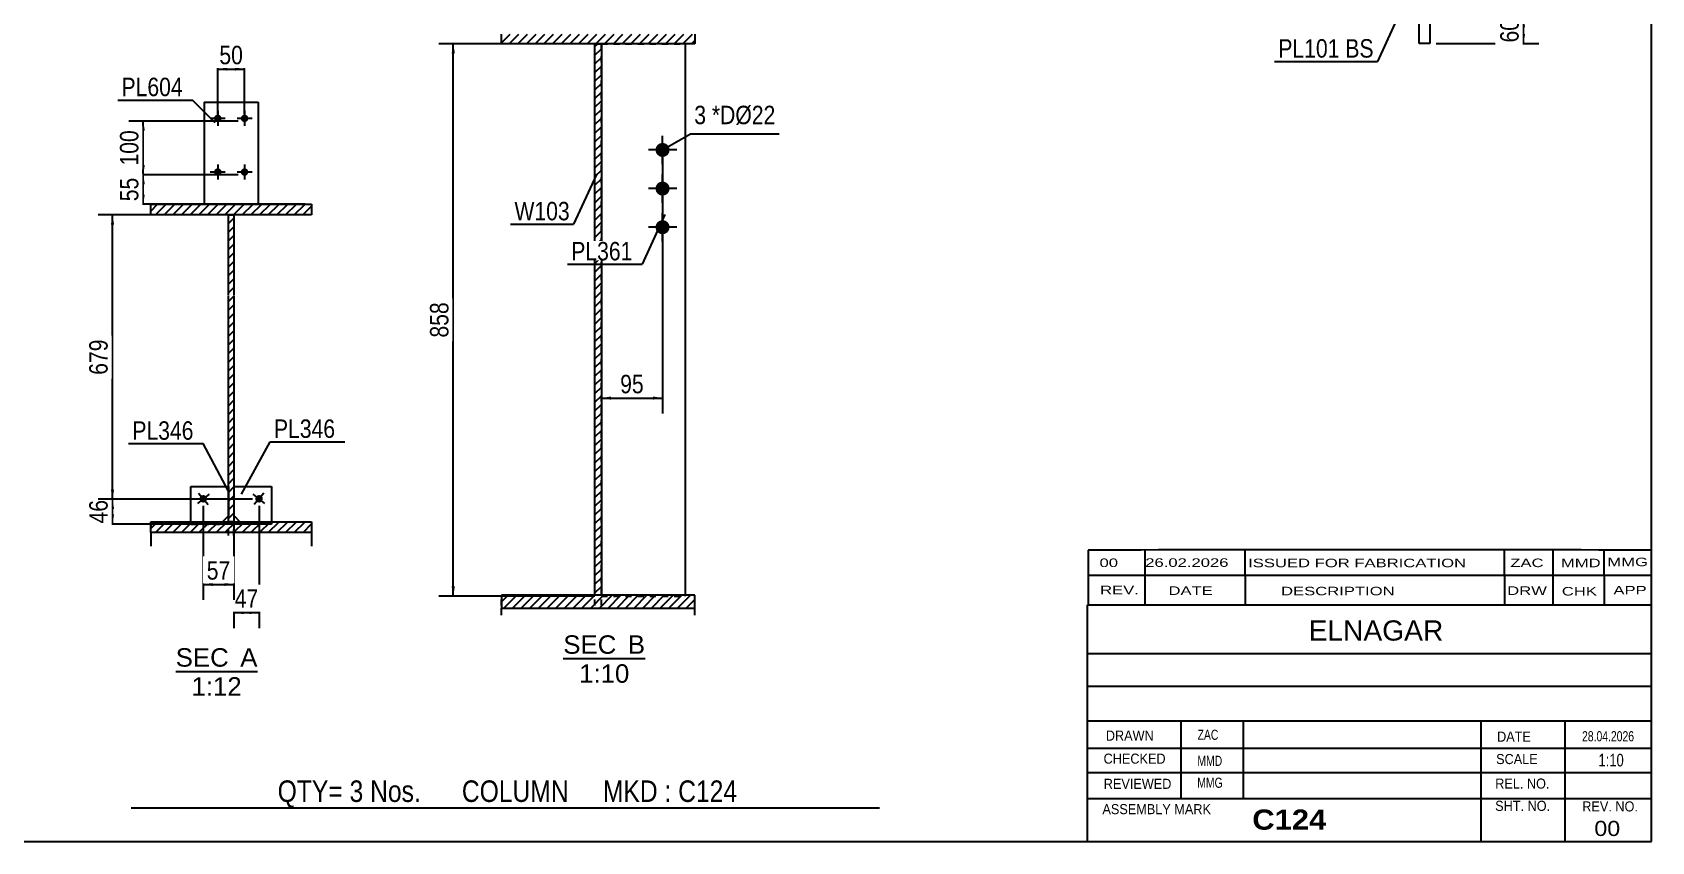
# Model space of a CAD drawing. Header units: millimetres. Extents: x -242 to 171, y -159 to 128.
# Drawn here: x -80.4 to 171, y -159 to -33.4 of the extents above; entities that cross this region are included whole.
import ezdxf

# ---------------------------------------------------------------- set-up
doc = ezdxf.new("R2010")
doc.units = ezdxf.units.MM
doc.linetypes.add('DXK_LINE_DOT1', pattern=[1.8814, 0.9407, -0.9407])
doc.styles.add('Arial', font='ARIAL.TTF', dxfattribs={"height": 0.2})
doc.styles.add('Arial Bold', font='ARIALBD.TTF', dxfattribs={"height": 0.2})
doc.styles.add('Arial Narrow', font='ARIALN.TTF', dxfattribs={"height": 0.2})

# ---------------------------------------------------------------- blocks, each defined once
blk = doc.blocks.new('Unknown-622979603-1210')
at = {"color": 5, "linetype": 'Continuous'}
for p, q in [((171.01, -159.04), (171.01, 127.96)), ((-238.99, -159.04), (171.01, -159.04))]:
    blk.add_line(p, q, dxfattribs=at)
blk = doc.blocks.new('Unknown-622979603-12 - 1256')
at = {"color": 1, "linetype": 'Continuous'}
blk.add_line((-58.19, -132.62), (-45.5, -132.62), dxfattribs=at)
at = {"color": 0, "linetype": 'Continuous'}
for points in [[(-49.97, -131.87), (-49.97, -128.87), (-58.19, -128.87), (-58.19, -131.87)], [(-45.5, -131.87), (-45.5, -128.87), (-48.17, -128.87), (-48.17, -131.87)], [(-47.96, -136.37), (-47.96, -133.37), (-55.74, -133.37), (-55.74, -136.37)]]:
    blk.add_wipeout(points, dxfattribs=at)
at = {"color": 136, "linetype": 'Continuous', "style": 'Arial'}
for s, height, p in [('SEC', 2.865, (-58.19, -131.87)), ('A', 2.87, (-48.17, -131.87)), ('1:12', 2.865, (-55.74, -136.37))]:
    blk.add_text(s, height=height, dxfattribs=at).set_placement(p)
blk = doc.blocks.new('Unknown-622979603-13 - 2713')
at = {"color": 1, "linetype": 'Continuous'}
blk.add_line((2, -130.62), (14.69, -130.62), dxfattribs=at)
at = {"color": 0, "linetype": 'Continuous'}
for points in [[(10.22, -129.87), (10.22, -126.87), (2, -126.87), (2, -129.87)], [(14.69, -129.87), (14.69, -126.87), (12.02, -126.87), (12.02, -129.87)], [(12.24, -134.37), (12.24, -131.37), (4.46, -131.37), (4.46, -134.37)]]:
    blk.add_wipeout(points, dxfattribs=at)
at = {"color": 136, "linetype": 'Continuous', "style": 'Arial'}
for s, height, p in [('SEC', 2.865, (2, -129.87)), ('B', 2.87, (12.02, -129.87)), ('1:10', 2.865, (4.46, -134.37))]:
    blk.add_text(s, height=height, dxfattribs=at).set_placement(p)
blk = doc.blocks.new('Part-622979603-1852 - 1469')
at = {"color": 2, "linetype": 'Continuous'}
for p, q in [((134.91, 78.23), (136.57, 78.23)), ((134.91, -35.1), (134.91, 78.23)), ((136.57, 78.23), (136.57, -35.1)), ((136.57, -35.1), (134.91, -35.1))]:
    blk.add_line(p, q, dxfattribs=at)
blk = doc.blocks.new('Part-622979603-9549 - 1256')
at = {"color": 2, "linetype": 'Continuous'}
for p, q in [((-49.14, -108.47), (-49.14, -103.88)), ((-49.14, -103.88), (-43.31, -103.88)), ((-43.31, -103.88), (-43.31, -109.36)), ((-49.14, -108.47), (-48.25, -109.36))]:
    blk.add_line(p, q, dxfattribs=at)
at = {"color": 7, "linetype": 'DXK_LINE_DOT1'}
for p, q in [((-48.25, -109.36), (-47.89, -109.72)), ((-43.31, -109.72), (-47.89, -109.72)), ((-43.31, -109.36), (-43.31, -109.72))]:
    blk.add_line(p, q, dxfattribs=at)
blk = doc.blocks.new('Part-622979603-1278 - 1256')
at = {"linetype": 'Continuous'}
h = blk.add_hatch(dxfattribs=at)
h.set_pattern_fill('', scale=0.3, style=0, pattern_type=0)
h.set_pattern_definition([(45, (-37.0808, -61.7177), (-0.67352, 0.67352), [])])
h.paths.add_polyline_path([(-62.08, -61.72), (-37.08, -61.72), (-37.08, -60.05), (-62.08, -60.05)])
at = {"color": 2, "linetype": 'Continuous'}
for p, q in [((-62.08, -61.72), (-62.08, -60.05)), ((-62.08, -60.05), (-37.08, -60.05)), ((-37.08, -60.05), (-37.08, -61.72)), ((-37.08, -61.72), (-62.08, -61.72))]:
    blk.add_line(p, q, dxfattribs=at)
blk = doc.blocks.new('Part-622979603-1280 - 1256')
at = {"linetype": 'Continuous'}
h = blk.add_hatch(dxfattribs=at)
h.set_pattern_fill('', scale=0.3, style=0, pattern_type=0)
h.set_pattern_definition([(45, (-37.0808, -111.0335), (-0.67352, 0.67352), [])])
h.paths.add_polyline_path([(-62.08, -111.03), (-37.08, -111.03), (-37.08, -109.36), (-62.08, -109.36)])
at = {"color": 7, "linetype": 'DXK_LINE_DOT1'}
for p, q in [((-62.08, -109.36), (-62.08, -111.03)), ((-37.08, -109.36), (-37.08, -111.03))]:
    blk.add_line(p, q, dxfattribs=at)
at = {"color": 2, "linetype": 'Continuous'}
for p, q in [((-62.08, -111.03), (-62.08, -109.36)), ((-62.08, -109.36), (-37.08, -109.36)), ((-37.08, -109.36), (-37.08, -111.03)), ((-62.08, -111.03), (-62.08, -113.16)), ((-37.08, -111.03), (-62.08, -111.03)), ((-37.08, -111.03), (-37.08, -113.16))]:
    blk.add_line(p, q, dxfattribs=at)
blk = doc.blocks.new('Part-622979603-1284 - 1256')
at = {"linetype": 'Continuous'}
h = blk.add_hatch(dxfattribs=at)
h.set_pattern_fill('', scale=0.3, style=0, pattern_type=0)
h.set_pattern_definition([(45, (-49.1641, -109.3594), (-0.67352, 0.67352), [])])
h.paths.add_polyline_path([(-50, -109.36), (-49.16, -109.36), (-49.16, -61.72), (-50, -61.72)])
at = {"color": 2, "linetype": 'Continuous'}
for p, q in [((-50, -74.22), (-50, -61.72)), ((-50, -61.72), (-49.16, -61.72)), ((-49.16, -61.72), (-49.16, -74.22)), ((-50, -109.36), (-50, -74.32)), ((-49.16, -74.32), (-49.16, -109.36)), ((-49.16, -109.36), (-50, -109.36))]:
    blk.add_line(p, q, dxfattribs=at)
at = {"color": 7, "linetype": 'DXK_LINE_DOT1'}
for p, q in [((-50, -111.49), (-50, -109.36)), ((-49.16, -111.49), (-49.16, -109.36))]:
    blk.add_line(p, q, dxfattribs=at)
blk = doc.blocks.new('Bolt-622979603-9561 - 1256')
at = {"linetype": 'Continuous'}
for points in [[(-51.08, -46.72, -1), (-52.25, -46.72, -1)], [(-46.91, -46.72, -1), (-48.08, -46.72, -1)], [(-51.08, -55.05, -1), (-52.25, -55.05, -1)], [(-46.91, -55.05, -1), (-48.08, -55.05, -1)]]:
    blk.add_hatch(color=3, dxfattribs=at).paths.add_polyline_path(points)
at = {"color": 3, "linetype": 'Continuous'}
for p, q in [((-50.5, -46.72), (-52.83, -46.72)), ((-51.66, -45.55), (-51.66, -47.88)), ((-46.33, -46.72), (-48.66, -46.72)), ((-47.5, -45.55), (-47.5, -47.88)), ((-50.5, -55.05), (-52.83, -55.05)), ((-51.66, -53.88), (-51.66, -56.22)), ((-46.33, -55.05), (-48.66, -55.05)), ((-47.5, -53.88), (-47.5, -56.22))]:
    blk.add_line(p, q, dxfattribs=at)
blk = doc.blocks.new('Part-622979603-9545 - 1256')
at = {"color": 2, "linetype": 'Continuous'}
for p, q in [((-53.75, -44.22), (-45.41, -44.22)), ((-53.75, -44.22), (-53.75, -60.05)), ((-45.41, -44.22), (-45.41, -60.05))]:
    blk.add_line(p, q, dxfattribs=at)
at = {"color": 7, "linetype": 'DXK_LINE_DOT1'}
blk.add_line((-53.75, -60.05), (-45.41, -60.05), dxfattribs=at)
blk = doc.blocks.new('Part-622979603-9546 - 1256')
at = {"color": 2, "linetype": 'Continuous'}
for p, q in [((-55.86, -109.36), (-55.86, -103.88)), ((-55.86, -103.88), (-50.02, -103.88)), ((-50.02, -103.88), (-50.02, -108.47)), ((-50.02, -108.47), (-50.92, -109.36))]:
    blk.add_line(p, q, dxfattribs=at)
at = {"color": 7, "linetype": 'DXK_LINE_DOT1'}
for p, q in [((-55.86, -109.36), (-55.86, -109.72)), ((-55.86, -109.72), (-51.27, -109.72)), ((-50.92, -109.36), (-51.27, -109.72))]:
    blk.add_line(p, q, dxfattribs=at)
blk = doc.blocks.new('Bolt-622979603-9562 - 1256')
at = {"linetype": 'Continuous'}
blk.add_hatch(color=3, dxfattribs=at).paths.add_polyline_path([(-53.46, -105.43, -1), (-54.36, -106.17, -1)])
at = {"color": 3, "linetype": 'Continuous'}
for p, q in [((-53.01, -105.06), (-54.82, -106.54)), ((-54.65, -104.9), (-53.17, -106.7))]:
    blk.add_line(p, q, dxfattribs=at)
blk = doc.blocks.new('Bolt-622979603-9565 - 1256')
at = {"linetype": 'Continuous'}
blk.add_hatch(color=3, dxfattribs=at).paths.add_polyline_path([(-44.8, -106.17, -1), (-45.7, -105.43, -1)])
at = {"color": 3, "linetype": 'Continuous'}
for p, q in [((-44.35, -106.54), (-46.15, -105.06)), ((-44.51, -104.9), (-45.99, -106.7))]:
    blk.add_line(p, q, dxfattribs=at)
blk = doc.blocks.new('Bolt-622979603-2723 - 2713')
at = {"linetype": 'Continuous'}
for points in [[(17.41, -52.72, -1), (17.41, -50.52, -1)], [(17.41, -58.72, -1), (17.41, -56.52, -1)], [(17.41, -64.72, -1), (17.41, -62.52, -1)]]:
    blk.add_hatch(color=3, dxfattribs=at).paths.add_polyline_path(points)
at = {"color": 3, "linetype": 'Continuous'}
for p, q in [((17.41, -53.82), (17.41, -49.42)), ((19.61, -51.62), (15.21, -51.62)), ((19.61, -57.62), (15.21, -57.62)), ((17.41, -59.82), (17.41, -55.42)), ((17.41, -65.82), (17.41, -61.42)), ((19.61, -63.62), (15.21, -63.62))]:
    blk.add_line(p, q, dxfattribs=at)
blk = doc.blocks.new('Part-622979603-2786 - 2713')
at = {"linetype": 'Continuous'}
h = blk.add_hatch(dxfattribs=at)
h.set_pattern_fill('', scale=0.3, style=0, pattern_type=0)
h.set_pattern_definition([(45, (22.4103, -122.78225), (-0.67352, 0.67352), [])])
h.paths.add_polyline_path([(-7.59, -122.78), (22.41, -122.78), (22.41, -120.77), (-7.59, -120.77)])
at = {"color": 7, "linetype": 'DXK_LINE_DOT1'}
for p, q in [((-7.59, -122.37), (-7.59, -120.77)), ((22.41, -122.37), (22.41, -120.77))]:
    blk.add_line(p, q, dxfattribs=at)
at = {"color": 2, "linetype": 'Continuous'}
for p, q in [((22.41, -120.77), (-7.59, -120.77)), ((-7.59, -120.77), (-7.59, -122.78)), ((-7.59, -123.87), (-7.59, -122.78)), ((-7.59, -122.78), (22.41, -122.78)), ((22.41, -122.78), (22.41, -120.77)), ((22.41, -123.87), (22.41, -122.78))]:
    blk.add_line(p, q, dxfattribs=at)
blk = doc.blocks.new('Part-622979603-2730 - 2713')
at = {"linetype": 'Continuous'}
h = blk.add_hatch(dxfattribs=at)
h.set_pattern_fill('', scale=0.3, style=0, pattern_type=0)
h.set_pattern_definition([(45, (7.9103, -120.7734), (-0.673519, 0.673519), [])])
h.paths.add_polyline_path([(6.91, -120.77), (7.91, -120.77), (7.91, -35.12), (6.91, -35.12)])
at = {"color": 2, "linetype": 'Continuous'}
for p, q in [((6.91, -120.77), (6.91, -35.12)), ((6.91, -35.12), (7.91, -35.12)), ((7.91, -35.12), (7.91, -120.77)), ((7.91, -120.77), (6.91, -120.77))]:
    blk.add_line(p, q, dxfattribs=at)
at = {"color": 7, "linetype": 'DXK_LINE_DOT1'}
for p, q in [((6.91, -122.37), (6.91, -120.77)), ((7.91, -122.37), (7.91, -120.77))]:
    blk.add_line(p, q, dxfattribs=at)
blk = doc.blocks.new('Part-622979603-2780 - 2713')
at = {"color": 7, "linetype": 'DXK_LINE_DOT1'}
for p, q in [((7.91, -120.77), (7.91, -35.12)), ((7.91, -35.12), (20.91, -35.12)), ((7.91, -120.92), (20.91, -120.92)), ((20.91, -120.92), (20.91, -120.77))]:
    blk.add_line(p, q, dxfattribs=at)
at = {"color": 2, "linetype": 'Continuous'}
blk.add_line((20.91, -35.12), (20.91, -120.77), dxfattribs=at)
blk = doc.blocks.new('Part-622979603-2789 - 2713')
at = {"linetype": 'Continuous'}
h = blk.add_hatch(dxfattribs=at)
h.set_pattern_fill('', scale=0.3, style=0, pattern_type=0)
h.set_pattern_definition([(45, (-7.5897, -33.6196), (-0.67352, 0.67352), [])])
h.paths.add_polyline_path([(22.41, -33.62), (-7.59, -33.62), (-7.59, -35.12), (22.41, -35.12)])
at = {"color": 2, "linetype": 'Continuous'}
for p, q in [((-7.59, -35.12), (-7.59, -33.62)), ((22.41, -35.12), (-7.59, -35.12)), ((22.41, -33.62), (22.41, -35.12))]:
    blk.add_line(p, q, dxfattribs=at)
blk = doc.blocks.new('StraightDimension-622979603-7253 - 1469')
at = {"linetype": 'Continuous'}
for points in [[(150.86, -32.6), (151.11, -31.1), (151.36, -32.6)], [(151.36, -33.6), (151.11, -35.1), (150.86, -33.6)]]:
    blk.add_hatch(color=7, dxfattribs=at).paths.add_polyline_path(points)
at = {"color": 7, "linetype": 'Continuous'}
for p, q in [((137.57, -31.1), (153.51, -31.1)), ((151.11, -35.1), (151.11, -31.1)), ((137.57, -35.1), (153.51, -35.1))]:
    blk.add_line(p, q, dxfattribs=at)
at = {"color": 0}
blk.add_wipeout([(150.96, -30.67), (146.76, -30.67), (146.76, -35.53), (150.96, -35.53)], dxfattribs=at)
at = {"color": 3, "style": 'Arial Narrow'}
blk.add_text('60', height=2.863, rotation=90.0002, dxfattribs=at).set_placement((150.36, -34.93))
blk = doc.blocks.new('StraightDimension-622979603-1453 - 1256')
at = {"linetype": 'Continuous'}
for points in [[(-47.66, -123.72), (-49.16, -123.47), (-47.66, -123.22)], [(-46.75, -123.22), (-45.25, -123.47), (-46.75, -123.72)]]:
    blk.add_hatch(color=7, dxfattribs=at).paths.add_polyline_path(points)
at = {"color": 7, "linetype": 'Continuous'}
for p, q in [((-45.25, -106.88), (-45.25, -125.87)), ((-49.16, -110.36), (-49.16, -125.87)), ((-49.16, -123.47), (-45.25, -123.47))]:
    blk.add_line(p, q, dxfattribs=at)
at = {"color": 0}
blk.add_wipeout([(-44.78, -123.32), (-44.78, -119.12), (-49.63, -119.12), (-49.63, -123.32)], dxfattribs=at)
at = {"color": 3, "style": 'Arial Narrow'}
blk.add_text('47', height=2.863, dxfattribs=at).set_placement((-49.03, -122.72))
blk = doc.blocks.new('StraightDimension-622979603-1412 - 1256')
at = {"linetype": 'Continuous'}
for points in [[(-68.26, -107.38), (-68.01, -105.88), (-67.76, -107.38)], [(-67.76, -108.22), (-68.01, -109.72), (-68.26, -108.22)]]:
    blk.add_hatch(color=7, dxfattribs=at).paths.add_polyline_path(points)
at = {"color": 7, "linetype": 'Continuous'}
for p, q in [((-46.25, -105.88), (-70.26, -105.88)), ((-68.01, -109.72), (-68.01, -105.88)), ((-44.31, -109.72), (-70.26, -109.72))]:
    blk.add_line(p, q, dxfattribs=at)
at = {"color": 0}
blk.add_wipeout([(-68.16, -105.37), (-72.36, -105.37), (-72.36, -110.23), (-68.16, -110.23)], dxfattribs=at)
at = {"color": 3, "style": 'Arial Narrow'}
blk.add_text('46', height=2.863, rotation=90.0002, dxfattribs=at).set_placement((-68.76, -109.63))
blk = doc.blocks.new('StraightDimension-622979603-1373 - 1256')
at = {"linetype": 'Continuous'}
for points in [[(-52.41, -119.35), (-53.91, -119.1), (-52.41, -118.85)], [(-50.66, -118.85), (-49.16, -119.1), (-50.66, -119.35)]]:
    blk.add_hatch(color=7, dxfattribs=at).paths.add_polyline_path(points)
at = {"color": 7, "linetype": 'Continuous'}
for p, q in [((-53.91, -106.88), (-53.91, -121.5)), ((-49.16, -108.55), (-49.16, -121.5)), ((-53.91, -119.1), (-49.16, -119.1))]:
    blk.add_line(p, q, dxfattribs=at)
at = {"color": 0}
blk.add_wipeout([(-49.11, -118.95), (-49.11, -114.75), (-53.97, -114.75), (-53.97, -118.95)], dxfattribs=at)
at = {"color": 3, "style": 'Arial Narrow'}
blk.add_text('57', height=2.863, dxfattribs=at).set_placement((-53.37, -118.35))
blk = doc.blocks.new('StraightDimension-622979603-1403 - 1256')
at = {"linetype": 'Continuous'}
for points in [[(-68.26, -63.22), (-68.01, -61.72), (-67.76, -63.22)], [(-67.76, -104.38), (-68.01, -105.88), (-68.26, -104.38)]]:
    blk.add_hatch(color=7, dxfattribs=at).paths.add_polyline_path(points)
at = {"color": 7, "linetype": 'Continuous'}
for p, q in [((-38.08, -61.72), (-70.26, -61.72)), ((-68.01, -105.88), (-68.01, -61.72)), ((-46.25, -105.88), (-70.26, -105.88))]:
    blk.add_line(p, q, dxfattribs=at)
at = {"color": 0}
blk.add_wipeout([(-68.16, -80.46), (-72.36, -80.46), (-72.36, -87.14), (-68.16, -87.14)], dxfattribs=at)
at = {"color": 3, "style": 'Arial Narrow'}
blk.add_text('679', height=2.863, rotation=90.0002, dxfattribs=at).set_placement((-68.76, -86.54))
blk = doc.blocks.new('StraightDimension-622979603-1420 - 1256')
at = {"linetype": 'Continuous'}
for points in [[(-50.16, -39.31), (-51.66, -39.06), (-50.16, -38.81)], [(-49, -38.81), (-47.5, -39.06), (-49, -39.31)]]:
    blk.add_hatch(color=7, dxfattribs=at).paths.add_polyline_path(points)
at = {"color": 7, "linetype": 'Continuous'}
for p, q in [((-51.66, -46.13), (-51.66, -36.81)), ((-47.5, -46.13), (-47.5, -36.81)), ((-51.66, -39.06), (-47.5, -39.06))]:
    blk.add_line(p, q, dxfattribs=at)
at = {"color": 0}
blk.add_wipeout([(-47.15, -38.91), (-47.15, -34.71), (-52.01, -34.71), (-52.01, -38.91)], dxfattribs=at)
at = {"color": 3, "style": 'Arial Narrow'}
blk.add_text('50', height=2.863, dxfattribs=at).set_placement((-51.41, -38.31))
blk = doc.blocks.new('StraightDimension-622979603-1432 - 1256')
at = {"linetype": 'Continuous'}
for points in [[(-63.49, -48.63), (-63.24, -47.13), (-62.99, -48.63)], [(-62.99, -53.97), (-63.24, -55.47), (-63.49, -53.97)]]:
    blk.add_hatch(color=7, dxfattribs=at).paths.add_polyline_path(points)
at = {"color": 7, "linetype": 'Continuous'}
for p, q in [((-48.5, -47.13), (-65.49, -47.13)), ((-63.24, -55.47), (-63.24, -47.13)), ((-48.5, -55.47), (-65.49, -55.47))]:
    blk.add_line(p, q, dxfattribs=at)
at = {"color": 0}
blk.add_wipeout([(-63.39, -47.96), (-67.59, -47.96), (-67.59, -54.64), (-63.39, -54.64)], dxfattribs=at)
at = {"color": 3, "style": 'Arial Narrow'}
blk.add_text('100', height=2.863, rotation=90.0002, dxfattribs=at).set_placement((-63.99, -54.04))
blk = doc.blocks.new('StraightDimension-622979603-1442 - 1256')
at = {"linetype": 'Continuous'}
for points in [[(-63.49, -56.97), (-63.24, -55.47), (-62.99, -56.97)], [(-62.99, -58.55), (-63.24, -60.05), (-63.49, -58.55)]]:
    blk.add_hatch(color=7, dxfattribs=at).paths.add_polyline_path(points)
at = {"color": 7, "linetype": 'Continuous'}
for p, q in [((-48.5, -55.47), (-65.49, -55.47)), ((-63.24, -60.05), (-63.24, -55.47)), ((-38.08, -60.05), (-65.49, -60.05))]:
    blk.add_line(p, q, dxfattribs=at)
at = {"color": 0}
blk.add_wipeout([(-63.39, -55.33), (-67.59, -55.33), (-67.59, -60.19), (-63.39, -60.19)], dxfattribs=at)
at = {"color": 3, "style": 'Arial Narrow'}
blk.add_text('55', height=2.863, rotation=90.0002, dxfattribs=at).set_placement((-63.99, -59.59))
blk = doc.blocks.new('StraightDimension-622979603-5754 - 2713')
at = {"linetype": 'Continuous'}
for points in [[(-15.34, -36.62), (-15.09, -35.12), (-14.84, -36.62)], [(-14.84, -119.42), (-15.09, -120.92), (-15.34, -119.42)]]:
    blk.add_hatch(color=7, dxfattribs=at).paths.add_polyline_path(points)
at = {"color": 7, "linetype": 'Continuous'}
for p, q in [((19.91, -35.12), (-17.34, -35.12)), ((-15.09, -120.92), (-15.09, -35.12)), ((6.91, -120.92), (-17.34, -120.92))]:
    blk.add_line(p, q, dxfattribs=at)
at = {"color": 0}
blk.add_wipeout([(-15.24, -74.68), (-19.44, -74.68), (-19.44, -81.36), (-15.24, -81.36)], dxfattribs=at)
at = {"color": 3, "style": 'Arial Narrow'}
blk.add_text('858', height=2.863, rotation=90.0002, dxfattribs=at).set_placement((-15.84, -80.76))
blk = doc.blocks.new('StraightDimension-622979603-10895 - 2713')
at = {"linetype": 'Continuous'}
for points in [[(9.41, -90.41), (7.91, -90.16), (9.41, -89.91)], [(15.91, -89.91), (17.41, -90.16), (15.91, -90.41)]]:
    blk.add_hatch(color=7, dxfattribs=at).paths.add_polyline_path(points)
at = {"color": 7, "linetype": 'Continuous'}
for p, q in [((17.41, -52.62), (17.41, -92.56)), ((7.91, -56.78), (7.91, -92.56)), ((7.91, -90.16), (17.41, -90.16))]:
    blk.add_line(p, q, dxfattribs=at)
at = {"color": 0}
blk.add_wipeout([(15.09, -90.01), (15.09, -85.81), (10.23, -85.81), (10.23, -90.01)], dxfattribs=at)
at = {"color": 3, "style": 'Arial Narrow'}
blk.add_text('95', height=2.863, dxfattribs=at).set_placement((10.83, -89.41))
blk = doc.blocks.new('CBS_CALLOFF-622979603-10917')
at = {"color": 7, "linetype": 'Continuous'}
blk.add_line((-65.12, -153.77), (51.12, -153.79), dxfattribs=at)
at = {"color": 3, "linetype": 'Continuous', "style": 'Arial Narrow'}
blk.add_text('QTY= 3 Nos.      COLUMN     MKD : C124', height=3.3405, dxfattribs=at).set_placement((-42.36, -152.88))
blk = doc.blocks.new('CBS_NAME_BLOG-622979603-10918')
at = {"color": 7, "linetype": 'Continuous'}
for p, q in [((83.41, -122.29), (170.93, -122.29)), ((83.41, -159), (83.41, -122.29)), ((83.42, -129.83), (170.93, -129.83)), ((83.49, -134.88), (171.01, -134.88)), ((83.41, -140.26), (170.93, -140.26)), ((97.94, -152.36), (97.94, -140.26)), ((107.62, -152.34), (107.62, -140.27)), ((144.54, -159), (144.54, -140.27)), ((157.59, -159), (157.59, -140.26)), ((83.42, -144.55), (171.01, -144.54)), ((83.41, -148.3), (170.93, -148.3)), ((83.41, -152.34), (170.93, -152.34)), ((83.41, -159.04), (171.01, -159.04))]:
    blk.add_line(p, q, dxfattribs=at)
at = {"color": 3, "linetype": 'Continuous', "style": 'Arial'}
blk.add_text('ELNAGAR', height=3.133, dxfattribs=at).set_placement((117.74, -127.82))
at = {"color": 3, "linetype": 'Continuous'}
for s, height, style, width, p in [('DRAWN', 1.566, 'Arial', 0.9, (86.25, -143.36)), ('ZAC', 1.565, 'Arial Narrow', 0.9, (100.5, -143.23)), ('DATE', 1.566, 'Arial', 0.9, (147.01, -143.52)), ('28.04.2026', 1.565, 'Arial Narrow', 0.9, (160.2, -143.46)), ('CHECKED', 1.566, 'Arial', 0.9, (85.9, -146.94)), ('MMD', 1.565, 'Arial Narrow', 0.9, (100.47, -147.28)), ('SCALE', 1.566, 'Arial', 0.9, (146.86, -147)), ('1:10', 1.957, 'Arial Narrow', 0.9, (162.75, -147.36)), ('REVIEWED', 1.566, 'Arial', 0.9, (85.93, -150.85)), ('MMG', 1.565, 'Arial Narrow', 0.9, (100.45, -150.68)), ('REL. NO.', 1.566, 'Arial', 0.9, (146.72, -150.81)), ('ASSEMBLY MARK', 1.5663, 'Arial', 0.9, (85.72, -154.78)), ('SHT. NO.', 1.566, 'Arial', 0.9, (146.71, -154.27)), ('REV. NO.', 1.566, 'Arial', 0.9, (160.24, -154.36)), ('C124', 3.131, 'Arial Bold', 1.1, (108.99, -157.19))]:
    blk.add_text(s, height=height, dxfattribs=dict(at, style=style, width=width)).set_placement(p)
at = {"color": 3, "style": 'Arial', "width": 1.1}
blk.add_text('00', height=2.349, dxfattribs=at).set_placement((162.11, -158.17))
blk = doc.blocks.new('CBS_REVISION-622979603-10919')
at = {"color": 7, "linetype": 'Continuous'}
for p, q in [((83.5, -113.76), (83.5, -117.66)), ((92.31, -113.75), (92.3, -117.66)), ((107.89, -117.66), (107.89, -113.74)), ((148.16, -117.66), (148.17, -113.74)), ((155.72, -117.66), (155.72, -113.74)), ((163.64, -117.66), (163.64, -113.75)), ((83.5, -117.66), (171, -117.66)), ((83.5, -117.66), (83.5, -122.29)), ((92.29, -117.66), (92.29, -122.29)), ((107.89, -117.66), (107.89, -122.23)), ((148.15, -117.66), (148.15, -122.29)), ((155.69, -117.66), (155.69, -122.29)), ((163.63, -117.66), (163.63, -122.29)), ((83.5, -122.29), (171, -122.29))]:
    blk.add_line(p, q, dxfattribs=at)
blk.add_arc((127.25, -28087.04), 27973.31, 89.910387, 90.089622, dxfattribs=at)
at = {"color": 7, "style": 'Arial Narrow', "width": 1.7}
for s, height, p in [('00', 1.326, (85.27, -116.4)), ('26.02.2026', 1.326, (92.37, -116.37)), ('ISSUED FOR FABRICATION', 1.3257, (108.35, -116.43)), ('ZAC', 1.326, (149.06, -116.41)), ('MMD', 1.326, (156.92, -116.43))]:
    blk.add_text(s, height=height, dxfattribs=at).set_placement(p)
at = {"color": 7, "linetype": 'Continuous', "style": 'Arial Narrow', "width": 1.7}
for s, height, p in [('MMG', 1.326, (164.13, -116.27)), ('REV.', 1.326, (85.36, -120.62)), ('DATE', 1.326, (95.98, -120.73)), ('DESCRIPTION', 1.3257, (113.46, -120.79)), ('DRW', 1.326, (148.58, -120.73)), ('CHK', 1.326, (157.06, -120.82)), ('APP', 1.326, (165.07, -120.66))]:
    blk.add_text(s, height=height, dxfattribs=at).set_placement(p)
blk = doc.blocks.new('MarkSet-622979603-2705 - 1469')
at = {"color": 0}
blk.add_wipeout([(122.55, -37.28), (122.55, -34.28), (113.04, -34.28), (113.04, -37.28)], dxfattribs=at)
blk.add_wipeout([(122.55, -37.28), (122.55, -34.28), (113.04, -34.28), (113.04, -37.28)], dxfattribs=at)
blk.add_wipeout([(127.83, -37.28), (127.83, -34.28), (123.45, -34.28), (123.45, -37.28)], dxfattribs=at)
blk.add_wipeout([(127.83, -37.28), (127.83, -34.28), (123.45, -34.28), (123.45, -37.28)], dxfattribs=at)
at = {"color": 7, "linetype": 'Continuous'}
for p in [(131.97, -30.15), (112.44, -37.88)]:
    blk.add_line(p, (128.43, -37.88), dxfattribs=at)
at = {"color": 3, "style": 'Arial Narrow'}
for s, p in [('PL101', (113.04, -37.28)), ('BS', (123.45, -37.28))]:
    blk.add_text(s, height=2.863, dxfattribs=at).set_placement(p)
blk = doc.blocks.new('Mark-622979603-9677 - 1256')
at = {"color": 7, "linetype": 'Continuous'}
blk.add_line((-50.02, -104.63), (-53.91, -97.23), dxfattribs=at)
at = {"color": 0}
blk.add_wipeout([(-55.41, -96.63), (-55.41, -93.63), (-64.92, -93.63), (-64.92, -96.63)], dxfattribs=at)
blk.add_wipeout([(-55.41, -96.63), (-55.41, -93.63), (-64.92, -93.63), (-64.92, -96.63)], dxfattribs=at)
at = {"color": 7, "linetype": 'Continuous'}
blk.add_line((-65.52, -97.23), (-53.91, -97.23), dxfattribs=at)
at = {"color": 3, "style": 'Arial Narrow'}
blk.add_text('PL346', height=2.863, dxfattribs=at).set_placement((-64.92, -96.63))
blk = doc.blocks.new('Mark-622979603-9674 - 1256')
at = {"color": 7, "linetype": 'Continuous'}
blk.add_line((-52.06, -47.41), (-55.59, -43.87), dxfattribs=at)
at = {"color": 0}
blk.add_wipeout([(-57.09, -43.27), (-57.09, -40.27), (-66.6, -40.27), (-66.6, -43.27)], dxfattribs=at)
blk.add_wipeout([(-57.09, -43.27), (-57.09, -40.27), (-66.6, -40.27), (-66.6, -43.27)], dxfattribs=at)
at = {"color": 7, "linetype": 'Continuous'}
blk.add_line((-67.2, -43.87), (-55.59, -43.87), dxfattribs=at)
at = {"color": 3, "style": 'Arial Narrow'}
blk.add_text('PL604', height=2.863, dxfattribs=at).set_placement((-66.6, -43.27))
blk = doc.blocks.new('Mark-622979603-9680 - 1256')
at = {"color": 0}
blk.add_wipeout([(-33.43, -96.34), (-33.43, -93.34), (-42.93, -93.34), (-42.93, -96.34)], dxfattribs=at)
blk.add_wipeout([(-33.43, -96.34), (-33.43, -93.34), (-42.93, -93.34), (-42.93, -96.34)], dxfattribs=at)
at = {"color": 7, "linetype": 'Continuous'}
for p, q in [((-47.95, -105.07), (-43.53, -96.94)), ((-43.53, -96.94), (-31.93, -96.94))]:
    blk.add_line(p, q, dxfattribs=at)
at = {"color": 3, "style": 'Arial Narrow'}
blk.add_text('PL346', height=2.863, dxfattribs=at).set_placement((-42.93, -96.34))
blk = doc.blocks.new('Mark-622979603-2726 - 2713')
at = {"color": 0}
blk.add_wipeout([(3, -62.55), (3, -59.55), (-5.58, -59.55), (-5.58, -62.55)], dxfattribs=at)
blk.add_wipeout([(3, -62.55), (3, -59.55), (-5.58, -59.55), (-5.58, -62.55)], dxfattribs=at)
at = {"color": 7, "linetype": 'Continuous'}
for p in [(7.14, -55.42), (-6.18, -63.15)]:
    blk.add_line(p, (3.6, -63.15), dxfattribs=at)
at = {"color": 3, "style": 'Arial Narrow'}
blk.add_text('W103', height=2.863, dxfattribs=at).set_placement((-5.58, -62.55))
blk = doc.blocks.new('Mark-622979603-2776 - 2713')
at = {"color": 7, "linetype": 'Continuous'}
blk.add_line((17.78, -61.64), (14.25, -69.37), dxfattribs=at)
at = {"color": 0}
blk.add_wipeout([(12.75, -68.77), (12.75, -65.77), (3.24, -65.77), (3.24, -68.77)], dxfattribs=at)
blk.add_wipeout([(12.75, -68.77), (12.75, -65.77), (3.24, -65.77), (3.24, -68.77)], dxfattribs=at)
at = {"color": 7, "linetype": 'Continuous'}
blk.add_line((2.64, -69.37), (14.25, -69.37), dxfattribs=at)
at = {"color": 3, "style": 'Arial Narrow'}
blk.add_text('PL361', height=2.863, dxfattribs=at).set_placement((3.24, -68.77))
blk = doc.blocks.new('Mark-622979603-5710 - 2713')
at = {"color": 7, "linetype": 'Continuous'}
for p, q in [((17.41, -51.62), (21.74, -49.12)), ((21.74, -49.12), (35.53, -49.12))]:
    blk.add_line(p, q, dxfattribs=at)
at = {"color": 0}
blk.add_wipeout([(24.17, -47.62), (24.17, -44.62), (22.34, -44.62), (22.34, -47.62)], dxfattribs=at)
blk.add_wipeout([(24.17, -47.62), (24.17, -44.62), (22.34, -44.62), (22.34, -47.62)], dxfattribs=at)
blk.add_wipeout([(28.72, -47.62), (28.72, -44.62), (25.07, -44.62), (25.07, -47.62)], dxfattribs=at)
blk.add_wipeout([(28.72, -47.62), (28.72, -44.62), (25.07, -44.62), (25.07, -47.62)], dxfattribs=at)
at = {"color": 3, "style": 'Arial Narrow'}
blk.add_text('3', height=2.86, dxfattribs=at).set_placement((22.34, -47.62))
at = {"color": 0}
blk.add_wipeout([(34.93, -47.62), (34.93, -44.62), (28.72, -44.62), (28.72, -47.62)], dxfattribs=at)
blk.add_wipeout([(34.93, -47.62), (34.93, -44.62), (28.72, -44.62), (28.72, -47.62)], dxfattribs=at)
at = {"color": 3, "style": 'Arial Narrow'}
for s, p in [('*D', (25.07, -47.62)), ('Ø22', (28.72, -47.62))]:
    blk.add_text(s, height=2.863, dxfattribs=at).set_placement(p)

msp = doc.modelspace()

# ---------------------------------------------------------------- block references
for name in ['Unknown-622979603-1210', 'Part-622979603-1852 - 1469', 'Part-622979603-2789 - 2713', 'Part-622979603-2730 - 2713', 'Part-622979603-2780 - 2713', 'Part-622979603-9545 - 1256', 'Bolt-622979603-9561 - 1256', 'Bolt-622979603-2723 - 2713', 'Part-622979603-1278 - 1256', 'Part-622979603-1284 - 1256', 'Part-622979603-9546 - 1256', 'Bolt-622979603-9562 - 1256', 'Part-622979603-9549 - 1256', 'Bolt-622979603-9565 - 1256', 'Part-622979603-1280 - 1256', 'CBS_REVISION-622979603-10919', 'Part-622979603-2786 - 2713', 'CBS_NAME_BLOG-622979603-10918', 'CBS_CALLOFF-622979603-10917']:
    msp.add_blockref(name, (0, 0))

# ---------------------------------------------------------------- next in the draw order: block references
for name in ['MarkSet-622979603-2705 - 1469', 'StraightDimension-622979603-7253 - 1469', 'StraightDimension-622979603-1420 - 1256', 'StraightDimension-622979603-5754 - 2713', 'StraightDimension-622979603-1453 - 1256', 'Unknown-622979603-13 - 2713', 'Unknown-622979603-12 - 1256']:
    msp.add_blockref(name, (0, 0))

# ---------------------------------------------------------------- next in the draw order: block references
for name in ['StraightDimension-622979603-1432 - 1256', 'StraightDimension-622979603-10895 - 2713', 'StraightDimension-622979603-1412 - 1256']:
    msp.add_blockref(name, (0, 0))

# ---------------------------------------------------------------- next in the draw order: block references
for name in ['Mark-622979603-9674 - 1256', 'Mark-622979603-5710 - 2713', 'StraightDimension-622979603-1442 - 1256', 'Mark-622979603-2726 - 2713', 'StraightDimension-622979603-1373 - 1256']:
    msp.add_blockref(name, (0, 0))

# ---------------------------------------------------------------- next in the draw order: block references
for name in ['StraightDimension-622979603-1403 - 1256', 'Mark-622979603-2776 - 2713']:
    msp.add_blockref(name, (0, 0))

# ---------------------------------------------------------------- next in the draw order: block references
for name in ['Mark-622979603-9677 - 1256', 'Mark-622979603-9680 - 1256']:
    msp.add_blockref(name, (0, 0))

doc.saveas('drawing.dxf')
